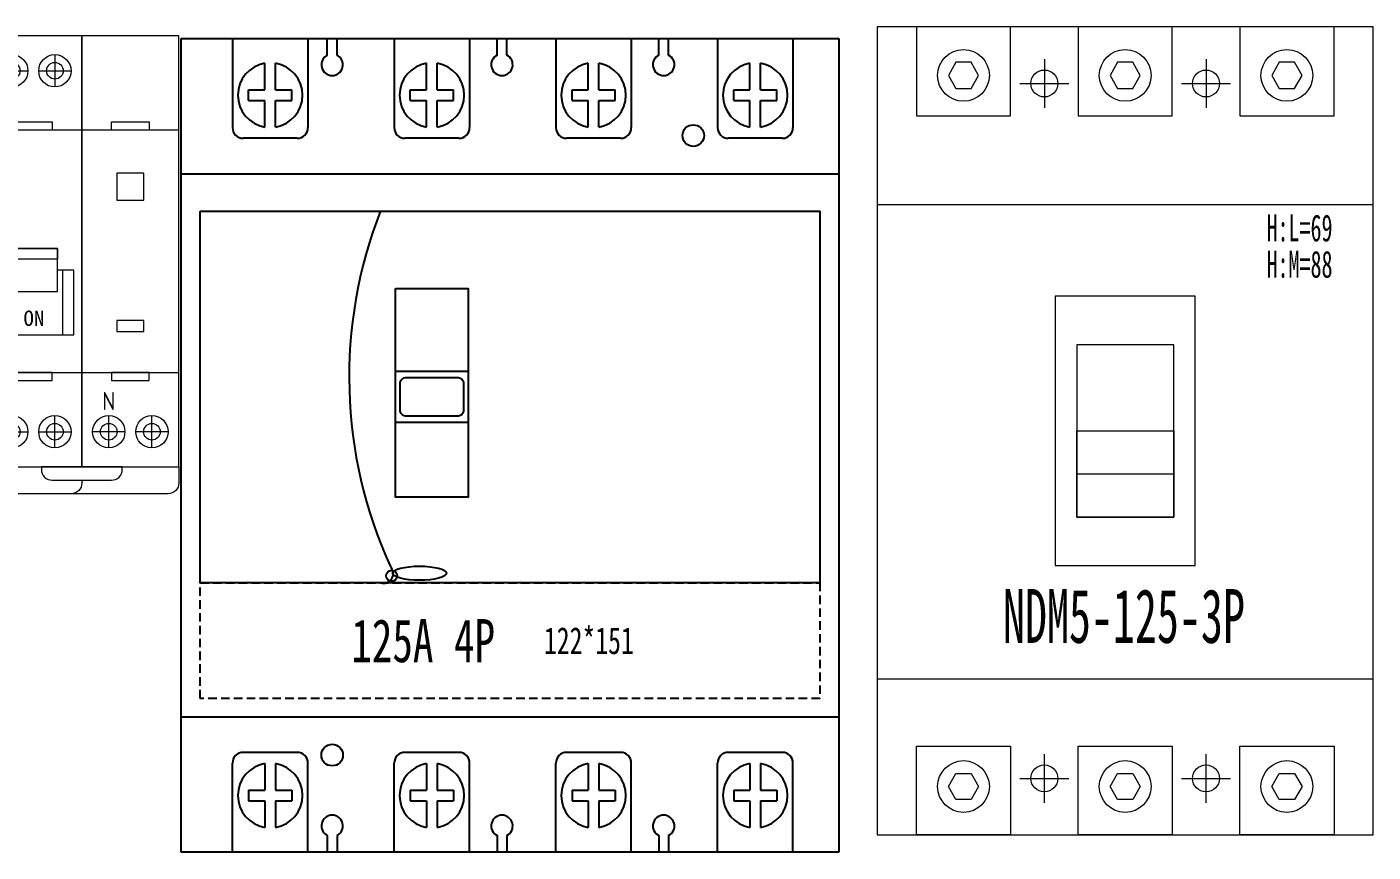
# Model space of a CAD drawing. Extents: x 389647 to 390647, y 333854 to 336054.
# Drawn here: x 390010.4 to 390260.2, y 335175.3 to 335328.5 of the extents above; entities that cross this region are included whole.
import ezdxf
from ezdxf.enums import TextEntityAlignment as Align

# ---------------------------------------------------------------- set-up
doc = ezdxf.new("R2010")
doc.units = 0
doc.header["$MEASUREMENT"] = 0
doc.linetypes.add('HIDDEN2', pattern=[4.7625, 3.175, -1.5875])
doc.layers.add('元件', color=7, linetype='Continuous')
doc.layers.add('细线', color=7, linetype='Continuous', lineweight=0)
doc.styles.add('-仿宋_GB2312', font='gbenor.shx', dxfattribs={"bigfont": 'gbcbig.shx'})
doc.styles.add('GH-CZC', font='', dxfattribs={"width": 0.7})
doc.styles.add('宋', font='', dxfattribs={"width": 0.7})
doc.styles.add('正常', font='')
doc.styles.get('GH-CZC').set_extended_font_data('SimSun')
doc.styles.get('宋').set_extended_font_data('SimSun')
doc.styles.get('正常').set_extended_font_data('FangSong_GB2312')

# ---------------------------------------------------------------- blocks, each defined once
blk = doc.blocks.new('Manufacturer光辉PartName塑壳断路器Series4PShellFrameLimitingCurrentRemarkPartTypeMinCurrent16MaxCurrent125Poles4PMinPower0MaxPower0LibType2DelFlgfalseUpdateDate')
at = {"layer": '元件', "color": 0, "transparency": 33554687}
for p, q in [((-51.5, 75.5), (-51.5, 59)), ((-37.5, 75.5), (-37.5, 59)), ((-33.9, 72.43), (-33.9, 75.5)), ((-32.1, 72.43), (-32.1, 75.5)), ((-21.5, 75.5), (-21.5, 59)), ((-7.5, 75.5), (-7.5, 59)), ((-2.4, 72.43), (-2.4, 75.5)), ((-0.6, 72.43), (-0.6, 75.5)), ((8.5, 75.5), (8.5, 59)), ((22.5, 75.5), (22.5, 59)), ((27.6, 72.43), (27.6, 75.5)), ((29.4, 72.43), (29.4, 75.5)), ((38.5, 75.5), (38.5, 59)), ((52.5, 75.5), (52.5, 59)), ((-45.5, 66), (-45.5, 70.92)), ((-43.5, 66), (-43.5, 70.92)), ((-15.5, 66), (-15.5, 70.92)), ((-13.5, 66), (-13.5, 70.92)), ((14.5, 66), (14.5, 70.92)), ((16.5, 66), (16.5, 70.92)), ((44.5, 66), (44.5, 70.92)), ((46.5, 66), (46.5, 70.92)), ((-48.5, 64), (-48.5, 66)), ((-48.5, 66), (-45.5, 66)), ((-43.5, 66), (-40.5, 66)), ((-40.5, 64), (-40.5, 66)), ((-18.5, 66), (-15.5, 66)), ((-18.5, 64), (-18.5, 66)), ((-13.5, 66), (-10.5, 66)), ((-10.5, 64), (-10.5, 66)), ((11.5, 64), (11.5, 66)), ((11.5, 66), (14.5, 66)), ((16.5, 66), (19.5, 66)), ((19.5, 64), (19.5, 66)), ((41.5, 64), (41.5, 66)), ((41.5, 66), (44.5, 66)), ((46.5, 66), (49.5, 66)), ((49.5, 64), (49.5, 66)), ((-48.5, 64), (-45.5, 64)), ((-45.5, 59.08), (-45.5, 64)), ((-43.5, 64), (-40.5, 64)), ((-43.5, 59.08), (-43.5, 64)), ((-18.5, 64), (-15.5, 64)), ((-15.5, 59.08), (-15.5, 64)), ((-13.5, 59.08), (-13.5, 64)), ((-13.5, 64), (-10.5, 64)), ((11.5, 64), (14.5, 64)), ((14.5, 59.08), (14.5, 64)), ((16.5, 64), (19.5, 64)), ((16.5, 59.08), (16.5, 64)), ((41.5, 64), (44.5, 64)), ((44.5, 59.08), (44.5, 64)), ((46.5, 64), (49.5, 64)), ((46.5, 59.08), (46.5, 64)), ((-39.5, 57), (-49.5, 57)), ((-9.5, 57), (-19.5, 57)), ((20.5, 57), (10.5, 57)), ((50.5, 57), (40.5, 57)), ((-61, 50.39), (61, 50.39)), ((-61, -50.39), (61, -50.39)), ((-39.5, -57), (-49.5, -57)), ((-9.5, -57), (-19.5, -57)), ((20.5, -57), (10.5, -57)), ((50.5, -57), (40.5, -57)), ((-51.5, -75.5), (-51.5, -59)), ((-45.5, -59.08), (-45.5, -64)), ((-43.5, -59.08), (-43.5, -64)), ((-37.5, -75.5), (-37.5, -59)), ((-21.5, -75.5), (-21.5, -59)), ((-15.5, -59.08), (-15.5, -64)), ((-13.5, -59.08), (-13.5, -64)), ((-7.5, -75.5), (-7.5, -59)), ((8.5, -75.5), (8.5, -59)), ((14.5, -59.08), (14.5, -64)), ((16.5, -59.08), (16.5, -64)), ((22.5, -75.5), (22.5, -59)), ((38.5, -75.5), (38.5, -59)), ((44.5, -59.08), (44.5, -64)), ((46.5, -59.08), (46.5, -64)), ((52.5, -75.5), (52.5, -59)), ((-48.5, -64), (-45.5, -64)), ((-48.5, -64), (-48.5, -66)), ((-43.5, -64), (-40.5, -64)), ((-40.5, -64), (-40.5, -66)), ((-18.5, -64), (-18.5, -66)), ((-18.5, -64), (-15.5, -64)), ((-13.5, -64), (-10.5, -64)), ((-10.5, -64), (-10.5, -66)), ((11.5, -64), (14.5, -64)), ((11.5, -64), (11.5, -66)), ((16.5, -64), (19.5, -64)), ((19.5, -64), (19.5, -66)), ((41.5, -64), (41.5, -66)), ((41.5, -64), (44.5, -64)), ((46.5, -64), (49.5, -64)), ((49.5, -64), (49.5, -66)), ((-48.5, -66), (-45.5, -66)), ((-45.5, -66), (-45.5, -70.92)), ((-43.5, -66), (-40.5, -66)), ((-43.5, -66), (-43.5, -70.92)), ((-18.5, -66), (-15.5, -66)), ((-15.5, -66), (-15.5, -70.92)), ((-13.5, -66), (-13.5, -70.92)), ((-13.5, -66), (-10.5, -66)), ((11.5, -66), (14.5, -66)), ((14.5, -66), (14.5, -70.92)), ((16.5, -66), (19.5, -66)), ((16.5, -66), (16.5, -70.92)), ((41.5, -66), (44.5, -66)), ((44.5, -66), (44.5, -70.92)), ((46.5, -66), (46.5, -70.92)), ((46.5, -66), (49.5, -66)), ((-33.9, -72.43), (-33.9, -75.5)), ((-32.1, -72.43), (-32.1, -75.5)), ((-2.4, -72.43), (-2.4, -75.5)), ((-0.6, -72.43), (-0.6, -75.5)), ((27.6, -72.43), (27.6, -75.5)), ((29.4, -72.43), (29.4, -75.5))]:
    blk.add_line(p, q, dxfattribs=at)
for points in [[(-61, -75.5), (-61, 75.5)], [(-61, 75.5), (61, 75.5)], [(61, 75.5), (61, -75.5)], [(61, -75.5), (-61, -75.5)]]:
    blk.add_lwpolyline(points, dxfattribs=at)
for points in [[(-57.5, 43.5), (57.5, 43.5), (57.5, -25.5), (-57.5, -25.5)], [(-21.22, 29.14), (-7.78, 29.14), (-7.78, -9.6), (-21.22, -9.6)], [(-21.22, 13.76), (-7.78, 13.76), (-7.78, 4.24), (-21.22, 4.24)]]:
    blk.add_lwpolyline(points, close=True, dxfattribs=at)
blk.add_lwpolyline([(-19.19, 12.61), (-9.81, 12.61, -0.414214), (-8.61, 11.41), (-8.61, 6.59, -0.414214), (-9.81, 5.39), (-19.19, 5.39, -0.414214), (-20.39, 6.59), (-20.39, 11.41, -0.414214)], format="xyb", close=True, dxfattribs=at)
at = {"layer": '元件', "color": 0, "linetype": 'HIDDEN2', "ltscale": 0.5, "transparency": 33554687}
blk.add_lwpolyline([(-57.5, -25.5), (57.5, -25.5), (57.5, -47), (-57.5, -47)], close=True, dxfattribs=at)
at = {"layer": '元件', "color": 0, "linetype": 'ByBlock', "transparency": 33554687}
for centre in [(34, 57.5), (-33, -57.5)]:
    blk.add_circle(centre, 2, dxfattribs=at)
at = {"layer": '元件', "color": 0, "transparency": 33554687}
blk.add_circle((-21.96, -24.22), 1.02, dxfattribs=at)
for centre, radius, start, end in [((-44.5, 65), 6, 99.5941, 260.4059), ((-44.5, 65), 6, 279.5941, 80.4059), ((-33, 70.65), 2, 116.839, 63.161), ((-14.5, 65), 6, 99.5941, 260.4059), ((-14.5, 65), 6, 279.5941, 80.4059), ((-1.5, 70.65), 2, 116.839, 63.161), ((15.5, 65), 6, 99.5941, 260.4059), ((15.5, 65), 6, 279.5941, 80.4059), ((28.5, 70.65), 2, 116.839, 63.161), ((45.5, 65), 6, 99.5941, 260.4059), ((45.5, 65), 6, 279.5941, 80.4059), ((-49.5, 59), 2, 180, 270), ((-39.5, 59), 2, 270, 0), ((-19.5, 59), 2, 180, 270), ((-9.5, 59), 2, 270, 0), ((10.5, 59), 2, 180, 270), ((20.5, 59), 2, 270, 0), ((40.5, 59), 2, 180, 270), ((50.5, 59), 2, 270, 0), ((54.93, 12.69), 84.78, 158.6859, 204.5341), ((-23.47, -23.79), 1.8, 251.3296, 44.8965), ((-49.5, -59), 2, 90, 180), ((-39.5, -59), 2, 0, 90), ((-19.5, -59), 2, 90, 180), ((-9.5, -59), 2, 0, 90), ((10.5, -59), 2, 90, 180), ((20.5, -59), 2, 0, 90), ((40.5, -59), 2, 90, 180), ((50.5, -59), 2, 0, 90), ((-44.5, -65), 6, 99.5941, 260.4059), ((-44.5, -65), 6, 279.5941, 80.4059), ((-14.5, -65), 6, 99.5941, 260.4059), ((-14.5, -65), 6, 279.5941, 80.4059), ((15.5, -65), 6, 99.5941, 260.4059), ((15.5, -65), 6, 279.5941, 80.4059), ((45.5, -65), 6, 99.5941, 260.4059), ((45.5, -65), 6, 279.5941, 80.4059), ((-33, -70.65), 2, 296.839, 243.161), ((-1.5, -70.65), 2, 296.839, 243.161), ((28.5, -70.65), 2, 296.839, 243.161)]:
    blk.add_arc(centre, radius, start, end, dxfattribs=at)
blk.add_ellipse((-16.79, -23.74), major_axis=(-5, 0), ratio=0.263531, dxfattribs=at)
at = {"layer": '元件', "color": 0, "transparency": 33554687, "width": 0.7}
blk.add_text('125A 4P', height=8, dxfattribs=at).set_placement((-29.45, -36.25), align=Align.MIDDLE_LEFT)
at = {"layer": '元件', "color": 0, "transparency": 33554687, "style": 'GH-CZC', "width": 0.7}
blk.add_text('122*151', height=5, dxfattribs=at).set_placement((14.63, -36.25), align=Align.MIDDLE_CENTER)
blk = doc.blocks.new('Manufacturer光辉PartName剩余电流动作微型断路器Series1PNShellFrameLimitingCurrentRemarkPartTypeMinCurrent1MaxCurrent32Poles1P+NMinPower0MaxPower0LibType2DelFlgfalseUpdateDate')
at = {"layer": '细线'}
for p, q in [((-13, 39), (-13, 33)), ((-5, 39), (-5, 33)), ((-16, 36), (-10, 36)), ((-8, 36), (-2, 36)), ((-13, -34), (-13, -28)), ((-5, -34), (-5, -28)), ((5, -34), (5, -28)), ((13, -34), (13, -28)), ((-16, -31), (-10, -31)), ((-8, -31), (-2, -31)), ((8, -31), (2, -31)), ((16, -31), (10, -31))]:
    blk.add_line(p, q, dxfattribs=at)
for points in [[(-18, -37.5), (0, -37.5), (0, 42.5), (-18, 42.5)], [(0, -37.5), (18, -37.5), (18, 42.5), (0, 42.5)], [(-18, -20), (0, -20), (0, 25), (-18, 25)], [(-12.5, 26.5), (-5.5, 26.5), (-5.5, 25), (-12.5, 25)], [(0, -20), (18, -20), (18, 25), (0, 25)], [(5.5, 26.5), (12.5, 26.5), (12.5, 25), (5.5, 25)], [(6.5, 12), (11.5, 12), (11.5, 17), (6.5, 17)], [(-13.5, -5), (-4.5, -5), (-4.5, 3), (-13.5, 3)], [(-13.5, 3), (-4.5, 3), (-4.5, 1), (-13.5, 1)], [(6.5, -12.38), (11.5, -12.38), (11.5, -10.38), (6.5, -10.38)], [(-12.5, -21.5), (-5.5, -21.5), (-5.5, -20), (-12.5, -20)], [(5.5, -21.5), (12.5, -21.5), (12.5, -20), (5.5, -20)]]:
    blk.add_lwpolyline(points, close=True, dxfattribs=at)
for points in [[(-13.5, -1), (-16.5, -1), (-16.5, -13), (-1.5, -13), (-1.5, -1), (-4.5, -1)], [(-13.5, -1), (-14.5, -1), (-14.5, -13), (-3.5, -13), (-3.5, -1), (-4.5, -1)]]:
    blk.add_lwpolyline(points, dxfattribs=at)
for points in [[(-18, -37.5), (18, -37.5), (18, -40.5, -0.414214), (16, -42.5), (-16, -42.5, -0.414214), (-18, -40.5)], [(-5.5, -40), (5.5, -40, 0.414214), (7.5, -38), (7.5, -37.5), (-7.5, -37.5), (-7.5, -38, 0.414214)]]:
    blk.add_lwpolyline(points, format="xyb", close=True, dxfattribs=at)
blk.add_lwpolyline([(0, -40), (0, -40.5, -0.414214), (-2, -42.5), (-16, -42.5, -0.414214), (-18, -40.5), (-18, -37.5), (0, -37.5)], format="xyb", dxfattribs=at)
for centre, radius in [((-13, 36), 3), ((-13, 36), 1.54), ((-5, 36), 3), ((-5, 36), 1.54), ((-13, -31), 3), ((-13, -31), 1.54), ((-5, -31), 3), ((-5, -31), 1.54), ((5, -31), 3), ((5, -31), 1.54), ((13, -31), 3), ((13, -31), 1.54)]:
    blk.add_circle(centre, radius, dxfattribs=at)
at = {"layer": '细线', "color": 2, "lineweight": 15}
for s, height, style, p in [('N', 3.33, '-仿宋_GB2312', (-14.22, 28.34)), ('ON', 2.851, '正常', (-10.83, -11.36)), ('N', 3.33, '-仿宋_GB2312', (3.78, -26.98))]:
    blk.add_text(s, height=height, dxfattribs=dict(at, style=style)).set_placement(p)
blk = doc.blocks.new('Manufacturer光辉PartName塑壳断路器Series125ShellFrameLimitingCurrentRemarkPartTypeMinCurrent1MaxCurrent125Poles3PMinPower0MaxPower0LibType2DelFlgfalseUpdateDate')
at = {"layer": '细线'}
for p, q in [((-15, 69.03), (-15, 59.97)), ((15, 69.03), (15, 59.97)), ((-19.53, 64.5), (-10.47, 64.5)), ((10.47, 64.5), (19.53, 64.5)), ((-15, -69.03), (-15, -59.97)), ((15, -69.03), (15, -59.97)), ((-19.53, -64.5), (-10.47, -64.5)), ((10.47, -64.5), (19.53, -64.5))]:
    blk.add_line(p, q, dxfattribs=at)
for points in [[(-46, -75), (46, -75), (46, 75), (-46, 75)], [(-38.75, 58.5), (-21.25, 58.5), (-21.25, 75), (-38.75, 75)], [(-8.75, 58.5), (8.75, 58.5), (8.75, 75), (-8.75, 75)], [(21.25, 58.5), (38.75, 58.5), (38.75, 75), (21.25, 75)], [(-46, -46), (46, -46), (46, 42), (-46, 42)], [(-13, -25), (13, -25), (13, 25), (-13, 25)], [(-9, -16), (9, -16), (9, 16), (-9, 16)], [(-9, 0), (9, 0), (9, -16), (-9, -16)], [(-9, 0), (9, 0), (9, -8), (-9, -8)], [(-38.75, -58.5), (-21.25, -58.5), (-21.25, -75), (-38.75, -75)], [(-8.75, -58.5), (8.75, -58.5), (8.75, -75), (-8.75, -75)], [(21.25, -58.5), (38.75, -58.5), (38.75, -75), (21.25, -75)]]:
    blk.add_lwpolyline(points, close=True, dxfattribs=at)
at = {"layer": '细线', "color": 7}
for points in [[(-27.19, 66), (-28.59, 68.43), (-31.41, 68.43), (-32.81, 66), (-31.41, 63.57), (-28.59, 63.57)], [(2.81, 66), (1.41, 68.43), (-1.41, 68.43), (-2.81, 66), (-1.41, 63.57), (1.41, 63.57)], [(32.81, 66), (31.41, 68.43), (28.59, 68.43), (27.19, 66), (28.59, 63.57), (31.41, 63.57)], [(-27.19, -66), (-28.59, -68.43), (-31.41, -68.43), (-32.81, -66), (-31.41, -63.57), (-28.59, -63.57)], [(2.81, -66), (1.41, -68.43), (-1.41, -68.43), (-2.81, -66), (-1.41, -63.57), (1.41, -63.57)], [(32.81, -66), (31.41, -68.43), (28.59, -68.43), (27.19, -66), (28.59, -63.57), (31.41, -63.57)]]:
    blk.add_lwpolyline(points, close=True, dxfattribs=at)
for centre in [(-30, 66), (0, 66), (30, 66), (-30, -66), (0, -66), (30, -66)]:
    blk.add_circle(centre, 4.8, dxfattribs=at)
at = {"layer": '细线'}
for centre in [(-15, 64.5), (15, 64.5), (-15, -64.5), (15, -64.5)]:
    blk.add_circle(centre, 2.5, dxfattribs=at)
at = {"layer": '细线', "color": 7, "attachment_point": 1, "style": '宋'}
for s, insert, char_height, width in [('\\pxql;{\\fFangSong_GB2312|b0|i0|c134|p49;\\W0.6;H:L=69}', (26.23, 40.19), 5, 16.7991), ('\\pxql;{\\fFangSong_GB2312|b0|i0|c134|p49;\\W0.6;H:M=88}', (26.23, 33.45), 5, 16.7991), ('\\pxql;{\\fFangSong_GB2312|b0|i0|c134|p49;\\W0.6;NDM5-125-3P}', (-22.68, -29.34), 10, 49.2649)]:
    blk.add_mtext(s, dxfattribs=dict(at, insert=insert, char_height=char_height, width=width))

msp = doc.modelspace()

# ---------------------------------------------------------------- block references
for name, p in [('Manufacturer光辉PartName塑壳断路器Series125ShellFrameLimitingCurrentRemarkPartTypeMinCurrent1MaxCurrent125Poles3PMinPower0MaxPower0LibType2DelFlgfalseUpdateDate', (390214.22, 335253.5)), ('Manufacturer光辉PartName剩余电流动作微型断路器Series1PNShellFrameLimitingCurrentRemarkPartTypeMinCurrent1MaxCurrent32Poles1P+NMinPower0MaxPower0LibType2DelFlgfalseUpdateDate', (390020.63, 335284.36)), ('Manufacturer光辉PartName塑壳断路器Series4PShellFrameLimitingCurrentRemarkPartTypeMinCurrent16MaxCurrent125Poles4PMinPower0MaxPower0LibType2DelFlgfalseUpdateDate', (390100.08, 335250.83))]:
    msp.add_blockref(name, p)

doc.saveas('drawing.dxf')
